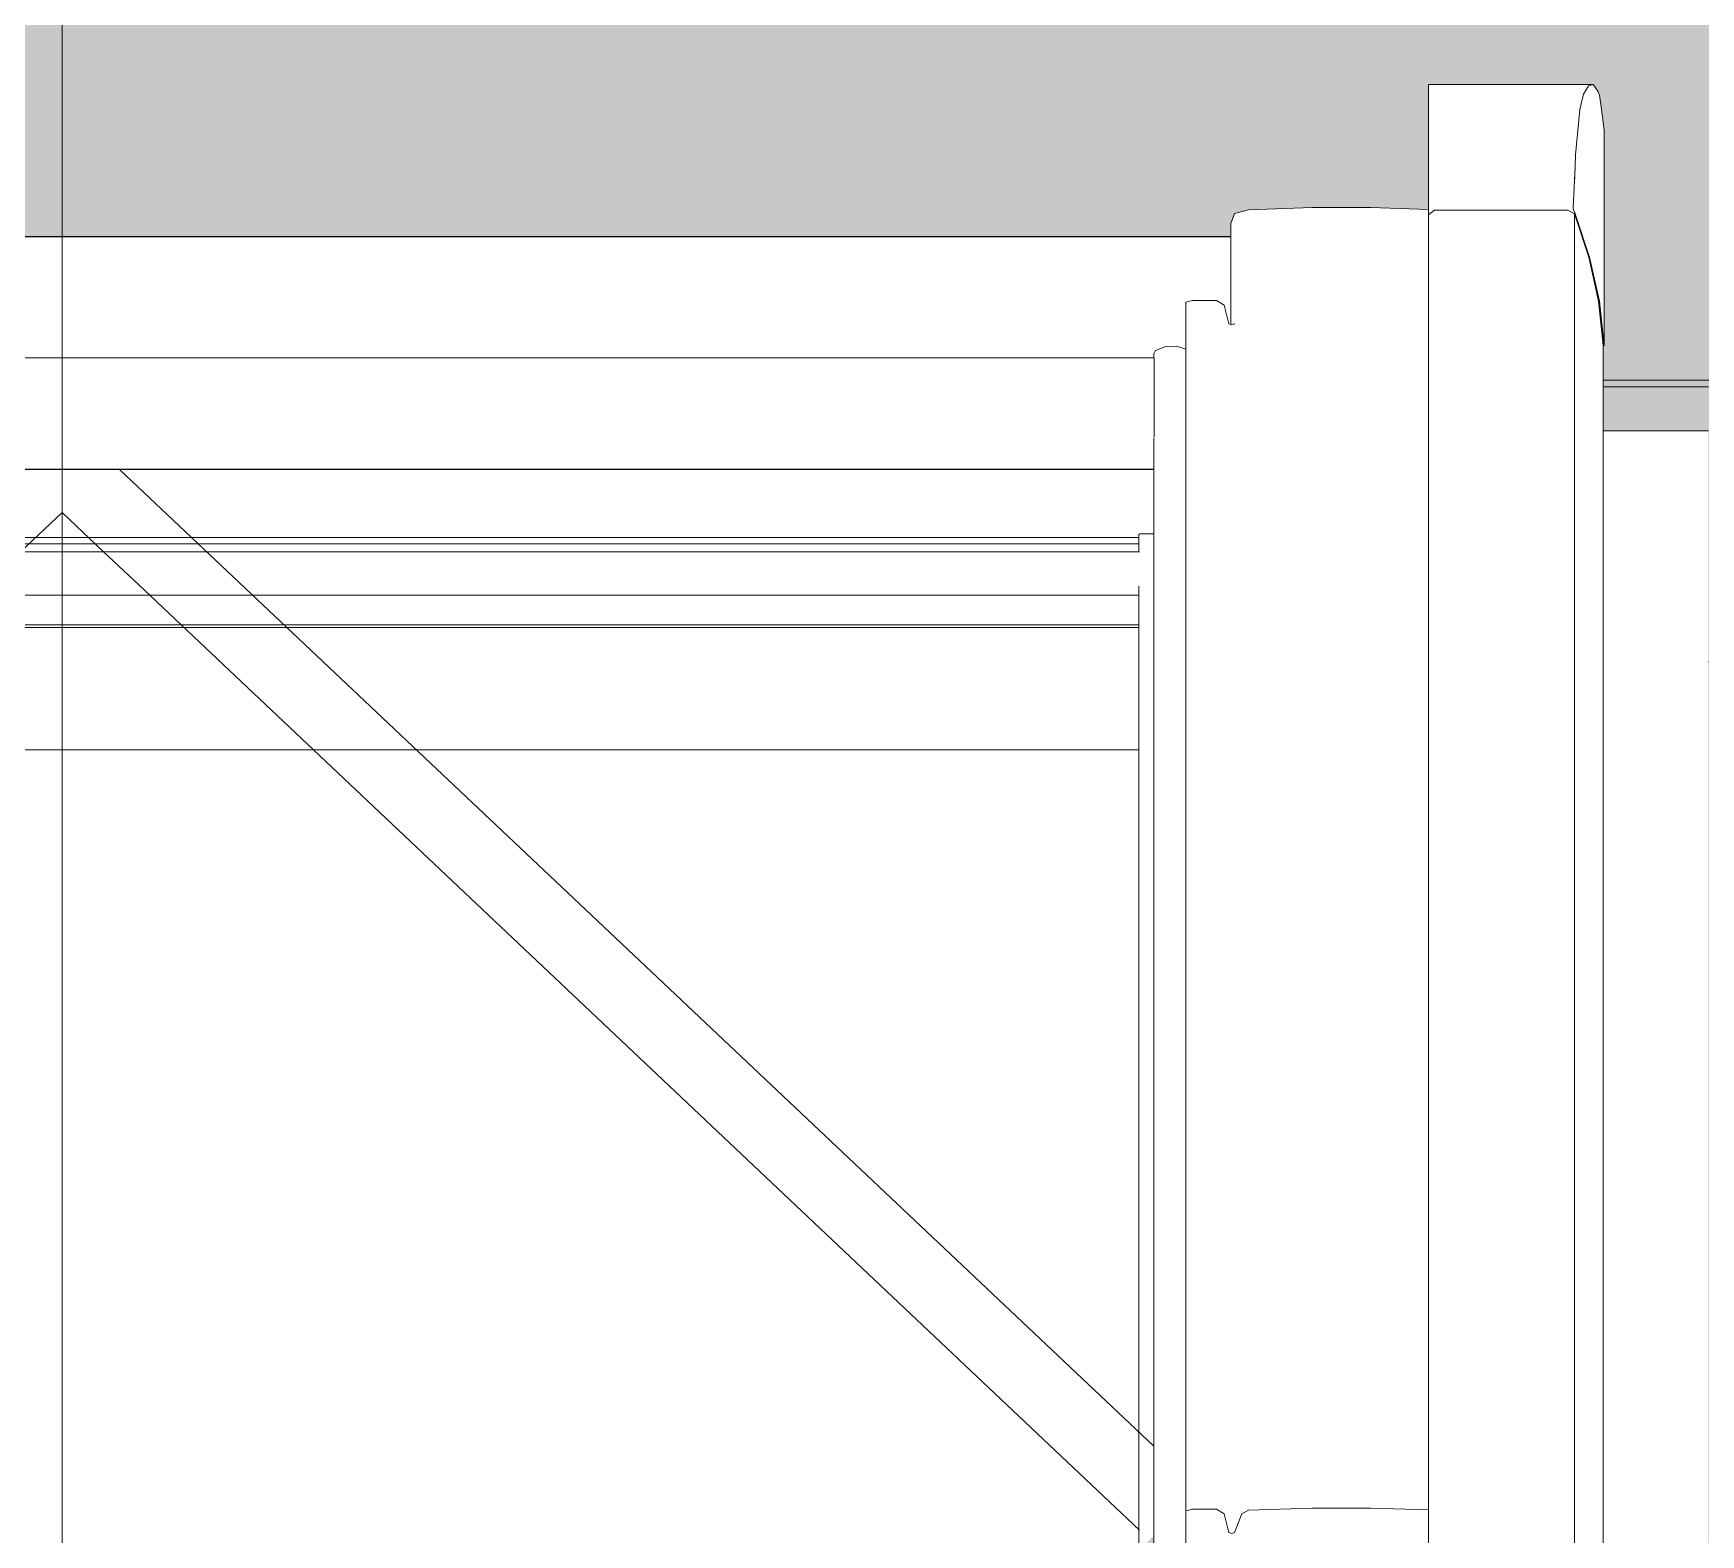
# Model space of a CAD drawing. Header units: metres. Extents: x -208 to 1512, y -277 to 123.
# Drawn here: x 826.7362 to 827.1965, y -2.5162 to -2.1018 of the extents above; entities that cross this region are included whole.
import ezdxf

# ---------------------------------------------------------------- set-up
doc = ezdxf.new("R2010")
doc.units = ezdxf.units.M
doc.header["$MEASUREMENT"] = 0
doc.linetypes.add('Wipeout_Contour', pattern=[1, 0, -1])
for name, color, linetype in [('325 Dachfenster', 7, 'Continuous'), ('330 Dachaufbau', 7, 'Continuous'), ('918 Lageplan Beschriftung.x', 7, 'Continuous')]:
    doc.layers.add(name, color=color, linetype=linetype)

# ---------------------------------------------------------------- blocks, each defined once
blk = doc.blocks.new('Dachfläche_55_5', base_point=(825.25622, 0.07))
at = {"color": 254, "linetype": 'Wipeout_Contour', "lineweight": 0, "ltscale": 3308.741535}
blk.add_wipeout([(828.03228, -2.1975), (826.33228, -2.1975), (826.33228, -2.22224), (828.03228, -2.22224)], dxfattribs=at).dxf.layer = '330 Dachaufbau'
at = {"layer": '330 Dachaufbau', "linetype": 'Continuous', "lineweight": 0, "true_color": 0x000000}
h = blk.add_hatch(color=18, dxfattribs=at)
h.paths.add_polyline_path([(828.70228, -0.4), (829.01228, -0.4), (829.01228, 0.07), (828.05728, 0.07), (828.05728, -0.77152), (826.30728, -0.77152), (826.30728, 0.07), (825.25622, 0.07), (825.27334, -4.6), (831.58228, -4.6), (831.58228, -0.82361), (828.70228, -0.82361)])
h.paths.add_polyline_path([(829.06228, -2.1975), (830.76228, -2.1975), (830.76228, -3.79873), (829.06228, -3.79873)], flags=0)
h.paths.add_polyline_path([(826.33228, -3.79873), (826.33228, -2.1975), (828.03228, -2.1975), (828.03228, -3.79873)], flags=0)
at = {"layer": '330 Dachaufbau', "color": 7, "linetype": 'Continuous', "lineweight": 18, "flags": 128}
blk.add_lwpolyline([(828.03228, -2.1975), (826.33228, -2.1975)], dxfattribs=at)
at = {"color": 254, "linetype": 'Wipeout_Contour', "lineweight": 0, "ltscale": 3308.742147}
blk.add_wipeout([(828.03228, -2.2576), (826.33228, -2.2576), (826.33228, -2.27528), (828.03228, -2.27528)], dxfattribs=at).dxf.layer = '330 Dachaufbau'
at = {"layer": '330 Dachaufbau', "color": 7, "linetype": 'Continuous', "lineweight": 18, "flags": 128}
blk.add_lwpolyline([(826.33228, -2.27528), (828.03228, -2.27528)], dxfattribs=at)
at = {"color": 254, "linetype": 'Wipeout_Contour', "lineweight": 0, "ltscale": 3308.741859}
blk.add_wipeout([(828.03228, -2.22224), (826.33228, -2.22224), (826.33228, -2.2576), (828.03228, -2.2576)], dxfattribs=at).dxf.layer = '330 Dachaufbau'
blk = doc.blocks.new('DF Marker 27[1470]_5', base_point=(826.74413, -2.22182))
at = {"layer": '325 Dachfenster', "color": 7, "linetype": 'Continuous', "lineweight": 13}
blk.add_line((826.74413, 1.53443), (826.74413, -4.11337), dxfattribs=at)
blk = doc.blocks.new('VELUX SlopeRoofBundle[42]_5', base_point=(825.25728, 0))
at = {"color": 254, "linetype": 'Wipeout_Contour', "lineweight": 0, "ltscale": 4135.306324}
blk.add_wipeout([(827.12133, -2.11624), (827.16554, -2.11624), (827.16583, -2.11619), (827.16683, -2.11589), (827.12133, -2.11589)], dxfattribs=at).dxf.layer = '325 Dachfenster'
at = {"color": 254, "linetype": 'Wipeout_Contour', "lineweight": 0, "ltscale": 3308.603941}
blk.add_wipeout([(827.12133, -2.11859), (827.12133, -2.1228), (827.16317, -2.1228), (827.16413, -2.11859)], dxfattribs=at).dxf.layer = '325 Dachfenster'
at = {"color": 254, "linetype": 'Wipeout_Contour', "lineweight": 0, "ltscale": 2480.717041}
blk.add_wipeout([(827.06683, -2.15426), (827.06784, -2.15159), (827.06783, -2.1515)], dxfattribs=at).dxf.layer = '325 Dachfenster'
at = {"color": 254, "linetype": 'Wipeout_Contour', "lineweight": 0, "ltscale": 3306.988813}
blk.add_wipeout([(826.44263, -2.19156), (826.44263, -2.20216), (827.04563, -2.20216), (827.04563, -2.19156)], dxfattribs=at).dxf.layer = '325 Dachfenster'
at = {"color": 254, "linetype": 'Wipeout_Contour', "lineweight": 0, "ltscale": 3306.988943}
blk.add_wipeout([(826.44263, -2.2115), (827.04563, -2.2115), (827.04563, -2.20648), (826.44263, -2.20648)], dxfattribs=at).dxf.layer = '325 Dachfenster'
at = {"color": 254, "linetype": 'Wipeout_Contour', "lineweight": 0, "ltscale": 4136.391701}
blk.add_wipeout([(827.16963, -2.21148), (827.16963, -2.21296), (827.16963, -2.22338), (827.18413, -2.22338), (827.18413, -2.21147)], dxfattribs=at).dxf.layer = '325 Dachfenster'
at = {"color": 254, "linetype": 'Wipeout_Contour', "lineweight": 0, "ltscale": 3306.989084}
blk.add_wipeout([(826.44273, -2.22217), (827.04553, -2.22217), (827.04553, -2.2221), (826.44273, -2.2221)], dxfattribs=at).dxf.layer = '325 Dachfenster'
at = {"color": 254, "linetype": 'Wipeout_Contour', "lineweight": 0, "ltscale": 3308.238128}
blk.add_wipeout([(827.05433, -2.69331), (827.05623, -2.69331), (827.05623, -2.50919), (827.05433, -2.50968)], dxfattribs=at).dxf.layer = '325 Dachfenster'
at = {"color": 254, "linetype": 'Wipeout_Contour', "lineweight": 0, "ltscale": 3308.283564}
blk.add_wipeout([(827.06623, -2.69331), (827.06703, -2.69331), (827.06703, -2.51591), (827.06623, -2.51562)], dxfattribs=at).dxf.layer = '325 Dachfenster'
at = {"color": 254, "linetype": 'Wipeout_Contour', "lineweight": 0, "ltscale": 3308.615616}
blk.add_wipeout([(827.12133, -2.11859), (827.16413, -2.11859), (827.16554, -2.11624), (827.12133, -2.11624)], dxfattribs=at).dxf.layer = '325 Dachfenster'
at = {"color": 254, "linetype": 'Wipeout_Contour', "lineweight": 0, "ltscale": 3308.608275}
blk.add_wipeout([(827.12133, -2.1228), (827.12133, -2.13533), (827.16196, -2.13533), (827.16317, -2.1228)], dxfattribs=at).dxf.layer = '325 Dachfenster'
at = {"color": 254, "linetype": 'Wipeout_Contour', "lineweight": 0, "ltscale": 3306.988893}
blk.add_wipeout([(826.44263, -2.20648), (827.04563, -2.20648), (827.04563, -2.20216), (826.44263, -2.20216)], dxfattribs=at).dxf.layer = '325 Dachfenster'
at = {"color": 254, "linetype": 'Wipeout_Contour', "lineweight": 0, "ltscale": 6613.977574}
blk.add_wipeout([(827.04563, -2.21235), (826.44263, -2.21235), (826.44263, -2.2132), (826.44273, -2.21347), (826.44273, -2.21425), (827.04553, -2.21425), (827.04553, -2.21347), (827.04563, -2.2132)], dxfattribs=at).dxf.layer = '325 Dachfenster'
at = {"color": 254, "linetype": 'Wipeout_Contour', "lineweight": 0, "ltscale": 3306.989054}
blk.add_wipeout([(826.44273, -2.21666), (826.44273, -2.2221), (827.04553, -2.2221), (827.04553, -2.21666)], dxfattribs=at).dxf.layer = '325 Dachfenster'
at = {"color": 254, "linetype": 'Wipeout_Contour', "lineweight": 0, "ltscale": 8274.266478}
blk.add_wipeout([(827.16963, -2.22338), (827.16963, -2.75824), (827.16983, -2.76012), (827.16983, -2.76014), (827.17043, -2.76329), (827.17173, -2.77719), (827.17173, -2.79316), (827.17175, -2.84047), (827.18413, -2.84047), (827.18413, -2.22338)], dxfattribs=at).dxf.layer = '325 Dachfenster'
at = {"color": 254, "linetype": 'Wipeout_Contour', "lineweight": 0, "ltscale": 3308.25512}
blk.add_wipeout([(827.05623, -2.69331), (827.06283, -2.69331), (827.06283, -2.50919), (827.05623, -2.50919)], dxfattribs=at).dxf.layer = '325 Dachfenster'
at = {"color": 254, "linetype": 'Wipeout_Contour', "lineweight": 0, "ltscale": 3308.286763}
blk.add_wipeout([(827.06703, -2.69331), (827.06783, -2.69331), (827.06783, -2.51569), (827.06703, -2.51591)], dxfattribs=at).dxf.layer = '325 Dachfenster'
at = {"color": 254, "linetype": 'Wipeout_Contour', "lineweight": 0, "ltscale": 3306.989005}
blk.add_wipeout([(827.04553, -2.21425), (826.44273, -2.21425), (826.44273, -2.21531), (827.04553, -2.21531)], dxfattribs=at).dxf.layer = '325 Dachfenster'
at = {"color": 254, "linetype": 'Wipeout_Contour', "lineweight": 0, "ltscale": 8269.521124}
blk.add_wipeout([(827.18413, -2.22338), (827.18413, -2.84047), (827.19651, -2.84047), (827.19653, -2.79316), (827.19653, -2.77719), (827.19783, -2.76329), (827.19843, -2.76014), (827.19843, -2.76012), (827.19863, -2.75824), (827.19863, -2.22338)], dxfattribs=at).dxf.layer = '325 Dachfenster'
at = {"color": 254, "linetype": 'Wipeout_Contour', "lineweight": 0, "ltscale": 3308.279416}
blk.add_wipeout([(827.06493, -2.69331), (827.06623, -2.69331), (827.06623, -2.51562), (827.06493, -2.51046)], dxfattribs=at).dxf.layer = '325 Dachfenster'
at = {"color": 254, "linetype": 'Wipeout_Contour', "lineweight": 0, "ltscale": 3306.988974}
blk.add_wipeout([(826.44263, -2.21235), (827.04563, -2.21235), (827.04563, -2.2115), (826.44263, -2.2115)], dxfattribs=at).dxf.layer = '325 Dachfenster'
at = {"color": 254, "linetype": 'Wipeout_Contour', "lineweight": 0, "ltscale": 4135.478704}
blk.add_wipeout([(827.18413, -2.22338), (827.19863, -2.22338), (827.19863, -2.21296), (827.19863, -2.21148), (827.18413, -2.21147)], dxfattribs=at).dxf.layer = '325 Dachfenster'
at = {"color": 254, "linetype": 'Wipeout_Contour', "lineweight": 0, "ltscale": 3306.989014}
blk.add_wipeout([(826.44273, -2.21595), (827.04553, -2.21595), (827.04553, -2.21531), (826.44273, -2.21531)], dxfattribs=at).dxf.layer = '325 Dachfenster'
at = {"color": 254, "linetype": 'Wipeout_Contour', "lineweight": 0, "ltscale": 3308.272541}
blk.add_wipeout([(827.06283, -2.69331), (827.06493, -2.69331), (827.06493, -2.51046), (827.06283, -2.50919)], dxfattribs=at).dxf.layer = '325 Dachfenster'
at = {"color": 254, "linetype": 'Wipeout_Contour', "lineweight": 0, "ltscale": 3308.292416}
blk.add_wipeout([(827.06783, -2.69331), (827.06983, -2.69331), (827.06983, -2.51053), (827.06783, -2.51569)], dxfattribs=at).dxf.layer = '325 Dachfenster'
at = {"color": 254, "linetype": 'Wipeout_Contour', "lineweight": 0, "ltscale": 3308.252074}
blk.add_wipeout([(827.06283, -2.1755), (827.05623, -2.1755), (827.05623, -2.50919), (827.06283, -2.50919)], dxfattribs=at).dxf.layer = '325 Dachfenster'
at = {"color": 254, "linetype": 'Wipeout_Contour', "lineweight": 0, "ltscale": 3308.280552}
blk.add_wipeout([(827.06623, -2.18194), (827.06623, -2.51562), (827.06703, -2.51591), (827.06703, -2.18222)], dxfattribs=at).dxf.layer = '325 Dachfenster'
at = {"color": 254, "linetype": 'Wipeout_Contour', "lineweight": 0, "ltscale": 3306.989021}
blk.add_wipeout([(826.44273, -2.21595), (826.44273, -2.21666), (827.04553, -2.21666), (827.04553, -2.21595)], dxfattribs=at).dxf.layer = '325 Dachfenster'
at = {"color": 254, "linetype": 'Wipeout_Contour', "lineweight": 0, "ltscale": 3308.299939}
blk.add_wipeout([(827.06983, -2.69331), (827.07163, -2.69331), (827.07163, -2.50947), (827.06983, -2.51053)], dxfattribs=at).dxf.layer = '325 Dachfenster'
at = {"color": 254, "linetype": 'Wipeout_Contour', "lineweight": 0, "ltscale": 3308.235076}
blk.add_wipeout([(827.05433, -2.50968), (827.05623, -2.50919), (827.05623, -2.1755), (827.05433, -2.176)], dxfattribs=at).dxf.layer = '325 Dachfenster'
at = {"color": 254, "linetype": 'Wipeout_Contour', "lineweight": 0, "ltscale": 4961.67264}
blk.add_wipeout([(827.06703, -2.18222), (827.06703, -2.51591), (827.06783, -2.51569), (827.06783, -2.18197), (827.06773, -2.182), (827.06773, -2.18204)], dxfattribs=at).dxf.layer = '325 Dachfenster'
at = {"color": 254, "linetype": 'Wipeout_Contour', "lineweight": 0, "ltscale": 3308.338727}
blk.add_wipeout([(827.07163, -2.69331), (827.08923, -2.69331), (827.08923, -2.50891), (827.07163, -2.50947)], dxfattribs=at).dxf.layer = '325 Dachfenster'
at = {"color": 254, "linetype": 'Wipeout_Contour', "lineweight": 0, "ltscale": 3308.289301}
blk.add_wipeout([(827.06783, -2.18197), (827.06783, -2.51569), (827.06983, -2.51053), (827.06983, -2.17681)], dxfattribs=at).dxf.layer = '325 Dachfenster'
at = {"color": 254, "linetype": 'Wipeout_Contour', "lineweight": 0, "ltscale": 11574.463507}
blk.add_wipeout([(826.43393, -2.18441), (826.43393, -2.18898), (826.43633, -2.18816), (826.43943, -2.18823), (826.44223, -2.18936), (826.44273, -2.19021), (826.44273, -2.19134), (827.04553, -2.19134), (827.04553, -2.19021), (827.04603, -2.18936), (827.04883, -2.18823), (827.05193, -2.18816), (827.05433, -2.18898), (827.05433, -2.18441)], dxfattribs=at).dxf.layer = '325 Dachfenster'
at = {"color": 254, "linetype": 'Wipeout_Contour', "lineweight": 0, "ltscale": 3308.406318}
blk.add_wipeout([(827.08923, -2.50891), (827.08923, -2.69331), (827.10543, -2.69331), (827.10543, -2.50891)], dxfattribs=at).dxf.layer = '325 Dachfenster'
at = {"color": 254, "linetype": 'Wipeout_Contour', "lineweight": 0, "ltscale": 3308.276298}
blk.add_wipeout([(827.06493, -2.17678), (827.06493, -2.51046), (827.06623, -2.51562), (827.06623, -2.18194)], dxfattribs=at).dxf.layer = '325 Dachfenster'
at = {"color": 254, "linetype": 'Wipeout_Contour', "lineweight": 0, "ltscale": 3308.296877}
blk.add_wipeout([(827.06983, -2.51053), (827.07163, -2.50947), (827.07163, -2.17575), (827.06983, -2.17681)], dxfattribs=at).dxf.layer = '325 Dachfenster'
at = {"color": 254, "linetype": 'Wipeout_Contour', "lineweight": 0, "ltscale": 3308.227701}
blk.add_wipeout([(827.05433, -2.18898), (827.05193, -2.18816), (827.05193, -2.69331), (827.05433, -2.69331)], dxfattribs=at).dxf.layer = '325 Dachfenster'
at = {"color": 254, "linetype": 'Wipeout_Contour', "lineweight": 0, "ltscale": 3306.988756}
blk.add_wipeout([(826.44263, -2.19134), (826.44263, -2.19156), (827.04563, -2.19156), (827.04563, -2.19134)], dxfattribs=at).dxf.layer = '325 Dachfenster'
at = {"color": 254, "linetype": 'Wipeout_Contour', "lineweight": 0, "ltscale": 4135.096814}
blk.add_wipeout([(827.10543, -2.50891), (827.10543, -2.69331), (827.12133, -2.69331), (827.12133, -2.63963), (827.12133, -2.50942)], dxfattribs=at).dxf.layer = '325 Dachfenster'
at = {"layer": '325 Dachfenster', "linetype": 'Continuous', "lineweight": 0, "flags": 128}
for points in [[(827.06623, -2.51562), (827.06703, -2.51591)], [(827.06703, -2.51591), (827.06783, -2.51569)]]:
    blk.add_lwpolyline(points, dxfattribs=at)
at = {"color": 254, "linetype": 'Wipeout_Contour', "lineweight": 0, "ltscale": 3308.269475}
blk.add_wipeout([(827.06283, -2.50919), (827.06493, -2.51046), (827.06493, -2.17678), (827.06283, -2.1755)], dxfattribs=at).dxf.layer = '325 Dachfenster'
at = {"color": 254, "linetype": 'Wipeout_Contour', "lineweight": 0, "ltscale": 3308.33567}
blk.add_wipeout([(827.07163, -2.50947), (827.08923, -2.50891), (827.08923, -2.17519), (827.07163, -2.17575)], dxfattribs=at).dxf.layer = '325 Dachfenster'
at = {"color": 254, "linetype": 'Wipeout_Contour', "lineweight": 0, "ltscale": 3308.467469}
blk.add_wipeout([(827.12133, -2.1757), (827.10543, -2.17519), (827.10543, -2.50891), (827.12133, -2.50942)], dxfattribs=at).dxf.layer = '325 Dachfenster'
at = {"color": 254, "linetype": 'Wipeout_Contour', "lineweight": 0, "ltscale": 6617.987878}
blk.add_wipeout([(827.04603, -2.18936), (827.04553, -2.19021), (827.04553, -2.19134), (827.04563, -2.19134), (827.04563, -2.2132), (827.04553, -2.21347), (827.04553, -2.69331), (827.04603, -2.69331)], dxfattribs=at).dxf.layer = '325 Dachfenster'
at = {"layer": '325 Dachfenster', "linetype": 'Continuous', "lineweight": 0, "flags": 128}
for points in [[(827.05433, -2.50968), (827.05623, -2.50919), (827.06283, -2.50919)], [(827.06283, -2.50919), (827.06493, -2.51046)], [(827.06493, -2.51046), (827.06623, -2.51562)], [(827.06783, -2.51569), (827.06983, -2.51053)], [(827.06983, -2.51053), (827.07163, -2.50947)]]:
    blk.add_lwpolyline(points, dxfattribs=at)
at = {"color": 254, "linetype": 'Wipeout_Contour', "lineweight": 0, "ltscale": 5789.027768}
blk.add_wipeout([(827.06683, -2.18215), (827.06703, -2.18222), (827.06773, -2.18204), (827.06773, -2.182), (827.0678, -2.18198), (827.06783, -2.1819), (827.06683, -2.15426)], dxfattribs=at).dxf.layer = '325 Dachfenster'
at = {"color": 254, "linetype": 'Wipeout_Contour', "lineweight": 0, "ltscale": 3308.403269}
blk.add_wipeout([(827.08923, -2.50891), (827.10543, -2.50891), (827.10543, -2.17519), (827.08923, -2.17519)], dxfattribs=at).dxf.layer = '325 Dachfenster'
at = {"color": 254, "linetype": 'Wipeout_Contour', "lineweight": 0, "ltscale": 3308.204909}
blk.add_wipeout([(827.04603, -2.18936), (827.04603, -2.69331), (827.04883, -2.69331), (827.04883, -2.18823)], dxfattribs=at).dxf.layer = '325 Dachfenster'
at = {"layer": '325 Dachfenster', "linetype": 'Continuous', "lineweight": 0, "flags": 128}
for points in [[(827.04553, -2.19021), (827.04603, -2.18936)], [(827.04553, -2.19021), (827.04553, -2.19134)], [(826.44263, -2.19134), (827.04563, -2.19134)], [(827.04563, -2.19156), (827.04563, -2.19134)], [(827.04563, -2.2132), (827.04563, -2.21235), (827.04563, -2.2115), (827.04563, -2.20648), (827.04563, -2.20216), (827.04563, -2.19156)]]:
    blk.add_lwpolyline(points, dxfattribs=at)
at = {"color": 254, "linetype": 'Wipeout_Contour', "lineweight": 0, "ltscale": 3308.614959}
blk.add_wipeout([(827.06784, -2.15159), (827.06683, -2.15426), (827.06783, -2.1819), (827.06983, -2.17681)], dxfattribs=at).dxf.layer = '325 Dachfenster'
at = {"color": 254, "linetype": 'Wipeout_Contour', "lineweight": 0, "ltscale": 3308.465424}
blk.add_wipeout([(827.12133, -2.15039), (827.10543, -2.14987), (827.10543, -2.17519), (827.12133, -2.1757)], dxfattribs=at).dxf.layer = '325 Dachfenster'
at = {"color": 254, "linetype": 'Wipeout_Contour', "lineweight": 0, "ltscale": 3308.216698}
blk.add_wipeout([(827.04883, -2.18823), (827.04883, -2.69331), (827.05193, -2.69331), (827.05193, -2.18816)], dxfattribs=at).dxf.layer = '325 Dachfenster'
at = {"color": 254, "linetype": 'Wipeout_Contour', "lineweight": 0, "ltscale": 2480.359748}
blk.add_wipeout([(826.76001, -2.22217), (827.04553, -2.49183), (827.04553, -2.22217)], dxfattribs=at).dxf.layer = '325 Dachfenster'
at = {"layer": '325 Dachfenster', "linetype": 'Continuous', "lineweight": 0, "flags": 128}
for points in [[(827.04603, -2.18936), (827.04883, -2.18823)], [(827.04883, -2.18823), (827.05193, -2.18816)], [(827.05193, -2.18816), (827.05433, -2.18898)]]:
    blk.add_lwpolyline(points, dxfattribs=at)
at = {"color": 254, "linetype": 'Wipeout_Contour', "lineweight": 0, "ltscale": 2481.19313}
blk.add_wipeout([(827.06783, -2.1515), (827.06983, -2.17681), (827.07163, -2.17575)], dxfattribs=at).dxf.layer = '325 Dachfenster'
at = {"color": 254, "linetype": 'Wipeout_Contour', "lineweight": 0, "ltscale": 11577.138054}
blk.add_wipeout([(827.12133, -2.15046), (827.12133, -2.15186), (827.12303, -2.15061), (827.15983, -2.15061), (827.16163, -2.15157), (827.16563, -2.16352), (827.16833, -2.17569), (827.16963, -2.18793), (827.16963, -2.18808), (827.16983, -2.18793), (827.16853, -2.17569), (827.16583, -2.16352), (827.16183, -2.15157), (827.16141, -2.15046)], dxfattribs=at).dxf.layer = '325 Dachfenster'
at = {"color": 254, "linetype": 'Wipeout_Contour', "lineweight": 0, "ltscale": 6613.985111}
blk.add_wipeout([(826.44273, -2.51658), (826.62987, -2.69331), (826.85839, -2.69331), (827.04553, -2.51658), (827.04553, -2.49183), (826.76001, -2.22217), (826.72826, -2.22217), (826.44273, -2.49183)], dxfattribs=at).dxf.layer = '325 Dachfenster'
at = {"layer": '325 Dachfenster', "linetype": 'Continuous', "lineweight": 0, "flags": 128}
for points in [[(827.04553, -2.21347), (827.04553, -2.69331)], [(826.44273, -2.2221), (827.04553, -2.2221)], [(826.44273, -2.22217), (827.04553, -2.22217)], [(826.76001, -2.22217), (827.04553, -2.49183)], [(826.74413, -2.23405), (826.73268, -2.24487), (826.72294, -2.25406), (826.4467, -2.51496)], [(826.74413, -2.23405), (826.75559, -2.24487), (826.76532, -2.25406), (827.04157, -2.51496)], [(826.44683, -2.24098), (827.04143, -2.24098)], [(827.04163, -2.23992), (827.04143, -2.24013)], [(827.04143, -2.24013), (827.04143, -2.24487)], [(827.04553, -2.23992), (827.04163, -2.23992)], [(826.4467, -2.24487), (827.04157, -2.24487)], [(826.44683, -2.24268), (827.04143, -2.24268)], [(827.04143, -2.25435), (827.04143, -2.69331)], [(826.44683, -2.25689), (827.04143, -2.25689)], [(826.44683, -2.26502), (827.04143, -2.26502)], [(826.44683, -2.2658), (827.04143, -2.2658)], [(826.44683, -2.29953), (827.04143, -2.29953)]]:
    blk.add_lwpolyline(points, dxfattribs=at)
at = {"color": 254, "linetype": 'Wipeout_Contour', "lineweight": 0, "ltscale": 4135.949394}
blk.add_wipeout([(827.16853, -2.17569), (827.16983, -2.18793), (827.16983, -2.12852), (827.16907, -2.12203), (827.16853, -2.11886)], dxfattribs=at).dxf.layer = '325 Dachfenster'
at = {"color": 254, "linetype": 'Wipeout_Contour', "lineweight": 0, "ltscale": 4135.260117}
blk.add_wipeout([(827.16196, -2.13533), (827.12133, -2.13533), (827.12133, -2.15004), (827.16133, -2.15004), (827.16183, -2.13852)], dxfattribs=at).dxf.layer = '325 Dachfenster'
at = {"color": 254, "linetype": 'Wipeout_Contour', "lineweight": 0, "ltscale": 2480.71878}
blk.add_wipeout([(827.07163, -2.15044), (827.06783, -2.1515), (827.07163, -2.17575)], dxfattribs=at).dxf.layer = '325 Dachfenster'
at = {"layer": '325 Dachfenster', "linetype": 'Continuous', "lineweight": 0, "flags": 128}
blk.add_lwpolyline([(827.06683, -2.15426), (827.06783, -2.1515)], dxfattribs=at)
at = {"color": 254, "linetype": 'Wipeout_Contour', "lineweight": 0, "ltscale": 3308.333622}
blk.add_wipeout([(827.07163, -2.17575), (827.08923, -2.17519), (827.08923, -2.14987), (827.07163, -2.15044)], dxfattribs=at).dxf.layer = '325 Dachfenster'
at = {"color": 254, "linetype": 'Wipeout_Contour', "lineweight": 0, "ltscale": 3308.579294}
blk.add_wipeout([(827.12133, -2.15046), (827.16141, -2.15046), (827.16133, -2.15004), (827.12133, -2.15004)], dxfattribs=at).dxf.layer = '325 Dachfenster'
at = {"color": 254, "linetype": 'Wipeout_Contour', "lineweight": 0, "ltscale": 13227.954787}
blk.add_wipeout([(826.42143, -2.16985), (826.42143, -2.18215), (826.42203, -2.18194), (826.42333, -2.17678), (826.42543, -2.1755), (826.43203, -2.1755), (826.43393, -2.176), (826.43393, -2.18441), (827.05433, -2.18441), (827.05433, -2.176), (827.05623, -2.1755), (827.06283, -2.1755), (827.06493, -2.17678), (827.06623, -2.18194), (827.06683, -2.18215), (827.06683, -2.16985)], dxfattribs=at).dxf.layer = '325 Dachfenster'
at = {"layer": '325 Dachfenster', "linetype": 'Continuous', "lineweight": 0, "flags": 128}
for points in [[(827.05433, -2.176), (827.05623, -2.1755), (827.06283, -2.1755)], [(827.05433, -2.176), (827.05433, -2.50968), (827.05433, -2.69331)], [(827.06283, -2.1755), (827.06493, -2.17678)]]:
    blk.add_lwpolyline(points, dxfattribs=at)
at = {"color": 254, "linetype": 'Wipeout_Contour', "lineweight": 0, "ltscale": 3308.493451}
blk.add_wipeout([(827.16183, -2.13852), (827.16133, -2.15004), (827.16141, -2.15046), (827.16183, -2.15157)], dxfattribs=at).dxf.layer = '325 Dachfenster'
at = {"color": 254, "linetype": 'Wipeout_Contour', "lineweight": 0, "ltscale": 3308.401245}
blk.add_wipeout([(827.08923, -2.17519), (827.10543, -2.17519), (827.10543, -2.14987), (827.08923, -2.14987)], dxfattribs=at).dxf.layer = '325 Dachfenster'
at = {"color": 254, "linetype": 'Wipeout_Contour', "lineweight": 0, "ltscale": 3308.503899}
blk.add_wipeout([(827.12133, -2.15186), (827.12133, -2.72249), (827.12303, -2.72249), (827.12303, -2.15061)], dxfattribs=at).dxf.layer = '325 Dachfenster'
at = {"color": 254, "linetype": 'Wipeout_Contour', "lineweight": 0, "ltscale": 3306.988466}
blk.add_wipeout([(826.42143, -2.1579), (826.42143, -2.16985), (827.06683, -2.16985), (827.06683, -2.1579)], dxfattribs=at).dxf.layer = '325 Dachfenster'
at = {"color": 254, "linetype": 'Wipeout_Contour', "lineweight": 0, "ltscale": 3309.260016}
blk.add_wipeout([(827.06783, -2.1819), (827.0678, -2.18198), (827.06783, -2.18197), (827.06983, -2.17681)], dxfattribs=at).dxf.layer = '325 Dachfenster'
at = {"layer": '325 Dachfenster', "linetype": 'Continuous', "lineweight": 0, "flags": 128}
for points in [[(827.06493, -2.17678), (827.06623, -2.18194)], [(827.06623, -2.18194), (827.06703, -2.18222)], [(827.06703, -2.18222), (827.06773, -2.18204)], [(827.06773, -2.18204), (827.06773, -2.182)], [(827.0678, -2.18198), (827.06783, -2.1819)]]:
    blk.add_lwpolyline(points, dxfattribs=at)
at = {"color": 254, "linetype": 'Wipeout_Contour', "lineweight": 0, "ltscale": 6617.465584}
blk.add_wipeout([(827.16183, -2.15157), (827.16583, -2.16352), (827.16583, -2.11619), (827.16554, -2.11624), (827.16413, -2.11859), (827.16317, -2.1228), (827.16196, -2.13533), (827.16183, -2.13852)], dxfattribs=at).dxf.layer = '325 Dachfenster'
at = {"color": 254, "linetype": 'Wipeout_Contour', "lineweight": 0, "ltscale": 3306.988403}
blk.add_wipeout([(826.42143, -2.1579), (827.06683, -2.1579), (827.06683, -2.15783), (826.42143, -2.15783)], dxfattribs=at).dxf.layer = '325 Dachfenster'
at = {"layer": '325 Dachfenster', "linetype": 'Continuous', "lineweight": 0}
blk.add_line((826.74413, 1.53443), (826.74413, -4.11337), dxfattribs=at)
at = {"layer": '325 Dachfenster', "linetype": 'Continuous', "lineweight": 0, "flags": 128}
for points in [[(826.42143, -2.15783), (827.06683, -2.15783)], [(827.06683, -2.18215), (827.06683, -2.15426)]]:
    blk.add_lwpolyline(points, dxfattribs=at)
at = {"color": 254, "linetype": 'Wipeout_Contour', "lineweight": 0, "ltscale": 4962.793883}
blk.add_wipeout([(827.16583, -2.16352), (827.16853, -2.17569), (827.16853, -2.11886), (827.16814, -2.11774), (827.16683, -2.11589), (827.16583, -2.11619)], dxfattribs=at).dxf.layer = '325 Dachfenster'
at = {"layer": '325 Dachfenster', "linetype": 'Continuous', "lineweight": 0, "flags": 128}
blk.add_lwpolyline([(827.16683, -2.11589), (827.12133, -2.11589)], dxfattribs=at)
at = {"color": 254, "linetype": 'Wipeout_Contour', "lineweight": 0, "ltscale": 4136.287784}
blk.add_wipeout([(827.16163, -2.72323), (827.16183, -2.72376), (827.16563, -2.73511), (827.16563, -2.16352), (827.16163, -2.15157)], dxfattribs=at).dxf.layer = '325 Dachfenster'
at = {"color": 254, "linetype": 'Wipeout_Contour', "lineweight": 0, "ltscale": 3308.580891}
blk.add_wipeout([(827.12303, -2.15061), (827.12303, -2.72249), (827.15983, -2.72249), (827.15983, -2.15061)], dxfattribs=at).dxf.layer = '325 Dachfenster'
at = {"color": 254, "linetype": 'Wipeout_Contour', "lineweight": 0, "ltscale": 4136.281297}
blk.add_wipeout([(827.16563, -2.16352), (827.16563, -2.73511), (827.16583, -2.73571), (827.16833, -2.74698), (827.16833, -2.17569)], dxfattribs=at).dxf.layer = '325 Dachfenster'
at = {"layer": '325 Dachfenster', "linetype": 'Continuous', "lineweight": 0, "flags": 128}
for points in [[(827.12133, -2.15004), (827.12133, -2.13533), (827.12133, -2.1228), (827.12133, -2.11859), (827.12133, -2.11624), (827.12133, -2.11589)], [(827.06783, -2.1515), (827.07163, -2.15044), (827.08923, -2.14987), (827.10543, -2.14987), (827.12133, -2.15039)], [(827.12133, -2.15046), (827.12133, -2.15004)], [(827.12133, -2.15186), (827.12133, -2.15046)], [(827.12303, -2.15061), (827.12133, -2.15186)], [(827.12133, -2.15186), (827.12133, -2.72249)], [(827.07163, -2.50947), (827.08923, -2.50891), (827.10543, -2.50891), (827.12133, -2.50942)]]:
    blk.add_lwpolyline(points, dxfattribs=at)
at = {"color": 254, "linetype": 'Wipeout_Contour', "lineweight": 0, "ltscale": 4962.318145}
blk.add_wipeout([(827.15983, -2.15061), (827.15983, -2.72249), (827.1613, -2.72249), (827.16138, -2.72258), (827.16163, -2.72323), (827.16163, -2.15157)], dxfattribs=at).dxf.layer = '325 Dachfenster'
at = {"color": 254, "linetype": 'Wipeout_Contour', "lineweight": 0, "ltscale": 4136.21243}
blk.add_wipeout([(827.16963, -2.18793), (827.16833, -2.17569), (827.16833, -2.74698), (827.16853, -2.74788), (827.16963, -2.75824)], dxfattribs=at).dxf.layer = '325 Dachfenster'
at = {"layer": '325 Dachfenster', "linetype": 'Continuous', "lineweight": 0, "flags": 128}
for points in [[(827.16133, -2.15004), (827.16183, -2.13852), (827.16196, -2.13533), (827.16317, -2.1228), (827.16413, -2.11859), (827.16554, -2.11624), (827.16583, -2.11619), (827.16683, -2.11589), (827.16814, -2.11774), (827.16853, -2.11886), (827.16907, -2.12203), (827.16983, -2.12852)], [(827.16983, -2.18793), (827.16983, -2.12852)], [(827.15983, -2.15061), (827.12303, -2.15061)], [(827.16163, -2.15157), (827.15983, -2.15061)], [(827.16133, -2.15004), (827.16141, -2.15046)], [(827.16983, -2.18793), (827.16853, -2.17569), (827.16583, -2.16352), (827.16183, -2.15157), (827.16141, -2.15046)], [(827.16163, -2.15157), (827.16163, -2.72323)], [(827.16963, -2.18793), (827.16833, -2.17569), (827.16563, -2.16352), (827.16163, -2.15157)], [(827.16963, -2.18793), (827.16963, -2.75824)], [(827.16963, -2.18808), (827.16983, -2.18793)], [(827.19863, -2.21148), (827.18413, -2.21147), (827.16963, -2.21148)]]:
    blk.add_lwpolyline(points, dxfattribs=at)
at = {"layer": '325 Dachfenster', "color": 7, "lineweight": 13}
blk.add_blockref('DF Marker 27[1470]_5', (826.74413, -2.22182), dxfattribs=at)
blk = doc.blocks.new('Dachfläche_73_5', base_point=(828.07413, -2.19932))
at = {"layer": '325 Dachfenster', "color": 7, "linetype": 'Continuous', "lineweight": 13, "true_color": 0xf4f4f4, "flags": 128}
for points in [[(827.16963, -2.19932), (827.19863, -2.19932)], [(827.04143, -2.31926), (826.44683, -2.31926)], [(826.44683, -2.3636), (827.04143, -2.3636)]]:
    blk.add_lwpolyline(points, dxfattribs=at)
at = {"layer": '325 Dachfenster', "linetype": 'Continuous', "lineweight": 0}
blk.add_blockref('VELUX SlopeRoofBundle[42]_5', (825.25728, 0), dxfattribs=at)

msp = doc.modelspace()

# ---------------------------------------------------------------- block references
at = {"layer": '330 Dachaufbau', "color": 7, "linetype": 'Continuous', "lineweight": 18}
msp.add_blockref('Dachfläche_55_5', (825.25622, 0.07), dxfattribs=at)

# ---------------------------------------------------------------- next in the draw order: hatches: boundary and pattern name
at = {"layer": '918 Lageplan Beschriftung.x', "linetype": 'Continuous', "lineweight": 0, "true_color": 0x3f0000}
msp.add_hatch(color=18, dxfattribs=at).paths.add_polyline_path([(825.31254, -15.07), (830.63228, -15.07), (830.63228, -15.97), (838.86228, -15.97), (838.86228, -15.07), (844.19207, -15.07), (844.24254, 0.07), (838.34728, 0.07), (838.34728, 0.8), (831.14728, 0.8), (831.14728, 0.07), (825.25702, 0.07)])

# ---------------------------------------------------------------- next in the draw order: block references
at = {"layer": '325 Dachfenster', "color": 7, "linetype": 'Continuous', "lineweight": 13, "true_color": 0xf4f4f4}
msp.add_blockref('Dachfläche_73_5', (828.07413, -2.19932), dxfattribs=at)

doc.saveas('drawing.dxf')
